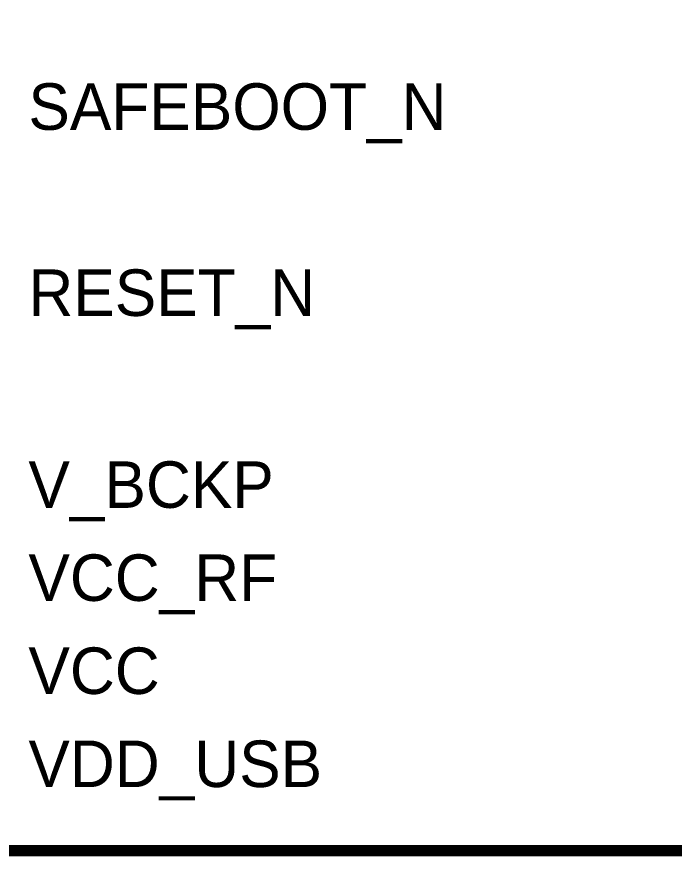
# Model space of a CAD drawing. Header units: inches. Extents: x 0 to 16.9, y 0 to 11.7.
# Drawn here: x 2.876 to 3.574, y 0.914 to 1.805 of the extents above; entities that cross this region are included whole.
import ezdxf

# ---------------------------------------------------------------- set-up
doc = ezdxf.new("R2010")
doc.units = ezdxf.units.IN
doc.header["$MEASUREMENT"] = 0
doc.layers.add('Sheet', color=255, linetype='Continuous')

msp = doc.modelspace()

# ---------------------------------------------------------------- linework, layer by layer
at = {"layer": 'Sheet'}
for points in [[(2.8211, 2.82021, 0.0118, 0.0118, 0), (4.22066, 2.82021, 0.0118, 0.0118, 0), (4.22066, 0.92026, 0.0118, 0.0118, 0), (2.8211, 0.92026, 0.0118, 0.0118, 0), (2.8211, 2.82021, 0.0118, 0.0118, 0)], [(2.8211, 2.82021, 0.0039, 0.0039, 0), (2.8211, 0.92026, 0.0039, 0.0039, 0), (4.22066, 0.92026, 0.0039, 0.0039, 0), (4.22066, 2.82021, 0.0039, 0.0039, 0), (2.8211, 2.82021, 0.0039, 0.0039, 0), (2.8211, 2.82021, 0.0039, 0.0039, 0)]]:
    msp.add_lwpolyline(points, format="xyseb", close=True, dxfattribs=at)

# ---------------------------------------------------------------- texts
for s, p in [('SAFEBOOT_N', (2.88861, 1.68541)), ('RESET_N', (2.88861, 1.48785)), ('V_BCKP', (2.88861, 1.28412)), ('VCC_RF', (2.88861, 1.18534)), ('VCC', (2.88861, 1.08656)), ('VDD_USB', (2.88861, 0.98779))]:
    msp.add_text(s, height=0.049389, dxfattribs=at).set_placement(p)

doc.saveas('drawing.dxf')
